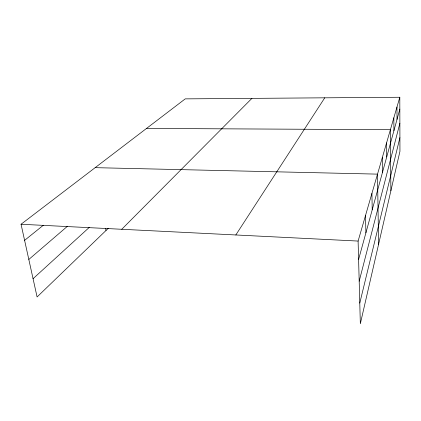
<?xml version="1.0" encoding="UTF-8"?>
<svg xmlns="http://www.w3.org/2000/svg" width="421" height="421" viewBox="0 0 421 421"><rect width="100%" height="100%" fill="white"/><g stroke="black" fill="none" stroke-linecap="round" stroke-linejoin="round"><path stroke-width="0.63" d="M359.781 303.078L399.913 137.604M359.187 281.233L399.876 123.253M358.597 259.473L399.839 109.102M399.808 97.251L399.95 151.318L360.339 323.749L358.103 241.065L399.808 97.251L185.24 98.872L21.05 224.256L37.09 296.958L108.329 228.256M235.823 234.965L324.754 97.819M121.758 229.277L251.926 98.367M33.059 278.697L89.31 227.366M28.817 259.457L67.481 226.245M24.602 240.359L43.358 225.23M146.54 128.426L390.399 129.705L390.872 190.829M95.162 167.663L377.511 174.131L378.579 244.343M21.05 224.256L358.103 241.065M105.666 228.598L105.997 230.503M365.512 215.515L365.902 232.855M371.917 193.423L372.222 209.805M382.305 157.607L382.489 172.368M386.573 142.893L386.715 156.965M393.845 117.817L393.919 130.689M396.966 107.05L397.019 119.39"/></g></svg>
